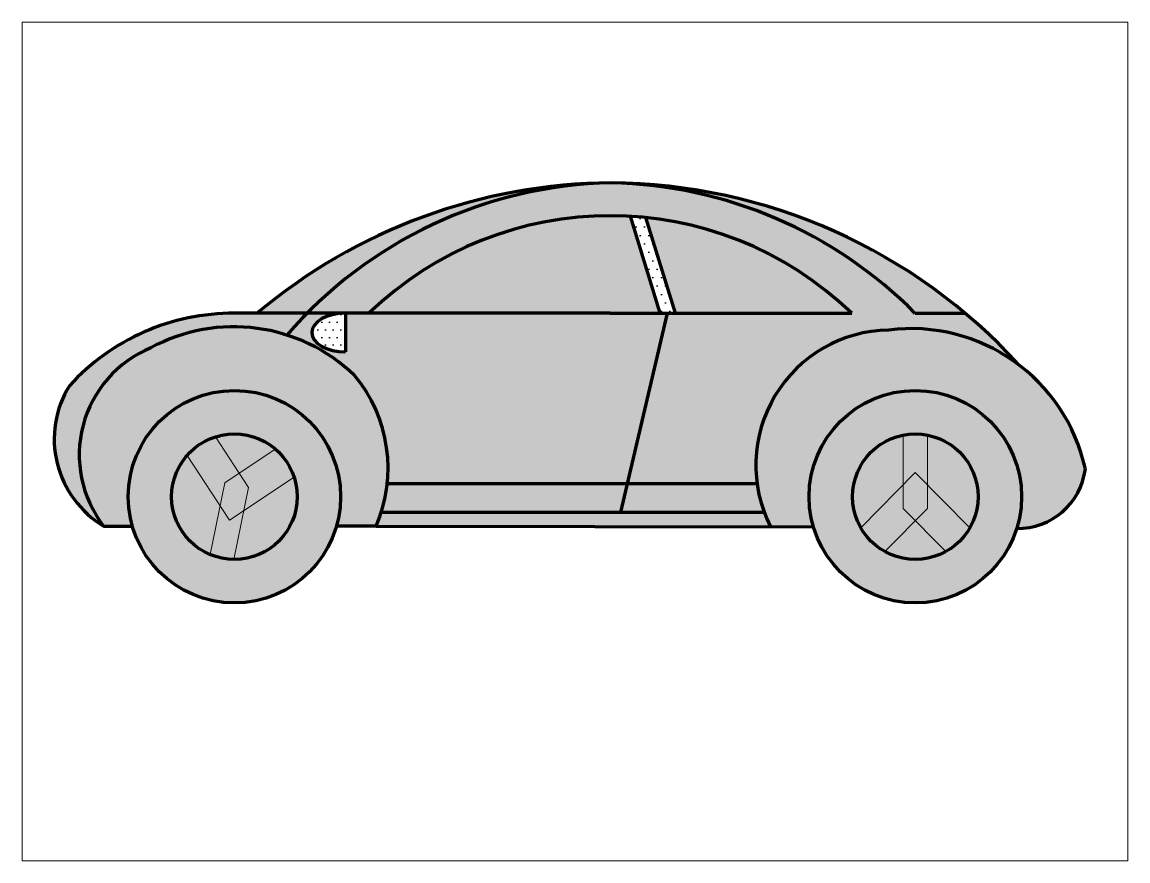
# Paper-space layout 'Layout1' of a CAD drawing. Header units: millimetres. Extents: x 88 to 317, y 39 to 212.
# The model-space entities are those that its viewports show. They can reach past a viewport. Long polylines and large blocks are cut down to what shows.
import ezdxf

# ---------------------------------------------------------------- set-up
doc = ezdxf.new("R2010")
doc.units = ezdxf.units.MM
doc.layers.add('conti', color=130, linetype='Continuous', lineweight=211)

msp = doc.modelspace()

# ---------------------------------------------------------------- hatches: boundary and pattern name
h = msp.add_hatch(color=254)
h.dxf.hatch_style = 1
h.paths.add_polyline_path([(3327.617509717257, 2887.893352970956, 0.1678450998816544), (3284.982255734162, 2907.708364068623), (3291.10251423229, 2887.893352970956)])
h.paths.add_polyline_path([(3277.617509717257, 2887.893352970956), (3287.962672679678, 2887.893352970956), (3281.762653646386, 2907.966597587665, 0.20929064525331), (3227.617509717257, 2887.893352970956)])
at = {"true_color": 0xf8f6b0}
h = msp.add_hatch(dxfattribs=at)
h.set_pattern_fill('DOTS', color=51, scale=1.1)
h.set_pattern_definition([(0, (0, 0), (0.873125, 1.74625), [0, -1.74625])])
h.paths.add_polyline_path([(3287.962672679678, 2887.893352970956), (3291.10251423229, 2887.893352970956), (3284.982255734162, 2907.708364068623, 0.01121648564882246), (3281.762653646386, 2907.966597587665)])
h = msp.add_hatch()
h.set_pattern_fill('DOTS', color=8)
h.set_pattern_definition([(0, (0, 0), (0.79375, 1.5875), [0, -1.5875])])
edge = h.paths.add_edge_path()
edge.add_ellipse((3222.777903042392, 2883.893352970956), major_axis=(-7, 0), ratio=0.5714285714285714, start_angle=270, end_angle=450)
edge.add_line((3222.777903042392, 2879.893352970956), (3222.777903042392, 2887.893352970956))
h = msp.add_hatch(color=9)
h.dxf.hatch_style = 1
h.set_gradient(color2=(99, 100, 102), name='INVSPHERICAL')
h.paths.add_polyline_path([(3221.777903042304, 2849.893352970956, 1), (3177.777903042304, 2849.893352970956, 1)])
h.paths.add_polyline_path([(3186.777903042304, 2849.893352970956, -1), (3212.777903042304, 2849.893352970956, -1)], flags=16)
h.paths.add_polyline_path([(3198.785364848556, 2845.015638393365), (3196.838644382388, 2847.986442432535), (3197.816535333392, 2852.792174823535), (3200.769407784691, 2854.765988770919), (3202.716128250859, 2851.795184731751), (3201.738237299855, 2846.989452340749)], flags=0)
h = msp.add_hatch(color=9)
h.dxf.hatch_style = 1
h.set_gradient(color1=(99, 100, 102), color2=(0, 0, 0), name='SPHERICAL')
h.paths.add_polyline_path([(3362.777903042304, 2849.893352970956, 1), (3318.777903042304, 2849.893352970956, 1)])
h.paths.add_polyline_path([(3327.777903042304, 2849.893352970956, -1), (3353.777903042304, 2849.893352970956, -1)], flags=16)
h.paths.add_polyline_path([(3343.277903042305, 2852.348052396839), (3343.277903042305, 2847.443836401803), (3340.777903042304, 2844.920862519154), (3338.277903042304, 2847.443836401802), (3338.277903042304, 2852.348052396841), (3340.777903042304, 2854.871026279489)], flags=0)
at = {"true_color": 0x080808}
h = msp.add_hatch(color=18, dxfattribs=at)
h.dxf.hatch_style = 1
h.paths.add_polyline_path([(3212.777903042304, 2849.893352970956, 0.07925171096251465), (3212.132825041376, 2853.937596088878), (3201.738237299855, 2846.989452340749), (3199.683909027614, 2836.893692778274, 0.416332878351531)])
h.paths.add_polyline_path([(3189.985874062124, 2858.444152258234, 0.1814098367147388), (3186.777903042304, 2849.893352970956, 0.3029214810194504), (3194.784316110148, 2837.890682870057), (3196.838644382388, 2847.986442432535)])
h.paths.add_polyline_path([(3195.843233142324, 2862.283606107118), (3200.769407784691, 2854.765988770919), (3208.241649251581, 2859.760723446667, 0.2597315278477714)])
h.paths.add_polyline_path([(3338.277903042304, 2862.650703793129, 0.3586057923509745), (3327.777903042304, 2849.893352970956, 0.1299972525524783), (3329.477499441272, 2843.466777019971), (3338.277903042304, 2852.348052396841)])
h.paths.add_polyline_path([(3352.078306643337, 2843.466777019971, 0.1299972525524783), (3353.777903042304, 2849.893352970956, 0.3586057923509745), (3343.277903042304, 2862.650703793129), (3343.277903042305, 2852.348052396839)])
h.paths.add_polyline_path([(3340.777903042304, 2844.920862519154), (3334.451654965113, 2838.536479049589, 0.2597315278477584), (3347.104151119496, 2838.536479049589)])
at = {"true_color": 0xf8d731}
h = msp.add_hatch(dxfattribs=at)
h.set_pattern_fill('BRSTONE', color=40, scale=0.08)
h.set_pattern_definition([(0, (0, 0), (0, 0.6705599999999999), []), (90, (1.8288, 0), (-1.016, 0.6705599999999999), [0.6705599999999999, -0.6705599999999999]), (90, (1.6256, 0), (-1.016, 0.6705599999999999), [0.6705599999999999, -0.6705599999999999]), (0, (1.8288, 0.11176), (1.016, 0.6705599999999999), [-1.8288, 0.2032]), (0, (1.8288, 0.22352), (1.016, 0.6705599999999999), [-1.8288, 0.2032]), (0, (1.8288, 0.33528), (1.016, 0.6705599999999999), [-1.8288, 0.2032]), (0, (1.8288, 0.4470399999999999), (1.016, 0.6705599999999999), [-1.8288, 0.2032]), (0, (1.8288, 0.5588000000000001), (1.016, 0.6705599999999999), [-1.8288, 0.2032])])
h.paths.add_polyline_path([(3208.241649251581, 2859.760723446667), (3200.769407784691, 2854.765988770919), (3202.716128250859, 2851.795184731751), (3201.738237299855, 2846.989452340749), (3212.132825041376, 2853.937596088878, 0.1372201498158856)])
h.paths.add_polyline_path([(3195.843233142324, 2862.283606107118, 0.1372201498158744), (3189.985874062124, 2858.444152258234), (3196.838644382388, 2847.986442432535), (3197.816535333392, 2852.792174823535), (3200.769407784691, 2854.765988770919)])
h.paths.add_polyline_path([(3201.738237299855, 2846.989452340749), (3198.785364848556, 2845.015638393365), (3196.838644382388, 2847.986442432535), (3194.784316110148, 2837.890682870057, 0.097059671130771), (3199.683909027614, 2836.893692778274)])
h.paths.add_polyline_path([(3338.277903042304, 2847.443836401802), (3338.277903042304, 2852.348052396841), (3329.477499441272, 2843.466777019971, 0.1372201498158847), (3334.451654965113, 2838.536479049589), (3340.777903042304, 2844.920862519154)])
h.paths.add_polyline_path([(3343.277903042304, 2862.650703793129, 0.0970596711307705), (3338.277903042304, 2862.650703793129), (3338.277903042304, 2852.348052396841), (3340.777903042303, 2854.871026279489), (3343.277903042305, 2852.348052396839)])
h.paths.add_polyline_path([(3343.277903042305, 2852.348052396839), (3343.277903042305, 2847.443836401803), (3340.777903042304, 2844.920862519154), (3347.104151119496, 2838.536479049589, 0.1372201498158845), (3352.078306643337, 2843.466777019971)])
at = {"true_color": 0xcd6928}
h = msp.add_hatch(dxfattribs=at)
h.set_pattern_fill('CROSS', color=32, scale=0.08)
h.set_pattern_definition([(0, (0, 0), (0.508, 0.508), [0.254, -0.762]), (90, (0.127, -0.127), (-0.508, 0.508), [0.254, -0.762])])
h.paths.add_polyline_path([(3202.716128250859, 2851.795184731751), (3200.769407784691, 2854.765988770919), (3197.816535333392, 2852.792174823535), (3196.838644382388, 2847.986442432535), (3198.785364848556, 2845.015638393365), (3201.738237299855, 2846.989452340749)])
h.paths.add_polyline_path([(3340.777903042303, 2854.871026279489), (3338.277903042304, 2852.348052396841), (3338.277903042304, 2847.443836401802), (3340.777903042304, 2844.920862519154), (3343.277903042305, 2847.443836401803), (3343.277903042305, 2852.348052396839)])
h = msp.add_hatch(color=147)
h.dxf.hatch_style = 1
h.paths.add_polyline_path([(3230.176434094264, 2846.655752813815, 0.05122342052178235), (3231.435712473195, 2852.655752813814), (3281.177113980837, 2852.655752813815), (3279.766309840619, 2846.655752813815)])
h.paths.add_polyline_path([(3309.49459184224, 2846.655752813815, -0.05539899784881532), (3307.990288619307, 2852.655752813815), (3281.177113980837, 2852.655752813815), (3279.766309840619, 2846.655752813815)])
h = msp.add_hatch()
h.set_pattern_fill('DASH', color=8, scale=0.08)
h.set_pattern_definition([(0, (0, 0), (0.254, 0.254), [0.254, -0.254])])
h.paths.add_polyline_path([(3310.808626407377, 2843.670225348564, -0.02914894792966985), (3309.49459184224, 2846.655752813815), (3230.176434094264, 2846.655752813815, -0.02541360419407978), (3229.10267606378, 2843.803507986034)])
at = {"layer": 'conti'}
h = msp.add_hatch(color=147, dxfattribs=at)
h.dxf.hatch_style = 1
edge = h.paths.add_edge_path()
edge.add_line((3289.462672679678, 2887.893352970956), (3277.617509717257, 2887.893352970956))
edge.add_line((3277.617509717257, 2887.893352970956), (3227.617509717257, 2887.893352970956))
edge.add_line((3227.617509717257, 2887.893352970956), (3222.777903042392, 2887.893352970956))
edge.add_line((3222.777903042392, 2887.893352970956), (3222.777903042392, 2879.893352970956))
edge.add_ellipse((3222.777903042392, 2883.893352970956), major_axis=(-7, 0), ratio=0.5714285714285714, start_angle=270, end_angle=450, ccw=False)
edge.add_line((3222.777903042392, 2887.893352970956), (3214.826947618325, 2887.893352970956))
edge.add_arc((3279.535308973369, 2823.910324199687), 91.00000000000003, 135.3229280194984, 139.2029354060672)
edge.add_arc((3199.650011511934, 2849.088417632105), 35.99999999999986, 46.07026859272429, 72.21559478636112, ccw=False)
edge.add_arc((3201.599428617179, 2855.78563550543), 29.99999999999992, -5.9885331389987755, 39.86559478130971, ccw=False)
edge.add_line((3231.435712473195, 2852.655752813814), (3281.177113980837, 2852.655752813815))
edge.add_line((3281.177113980837, 2852.655752813815), (3289.462672679678, 2887.893352970956))
h.paths.add_polyline_path([(3335.220774075375, 2884.418679170177, -0.19626632538322), (3362.235944779994, 2877.172895827473, 0.033631243388349), (3351.10653664479, 2887.893352970955), (3340.728858466285, 2887.893352970956, 0.195360181952841), (3277.777903042303, 2914.893352970956, 0.1953601819528348), (3214.826947618325, 2887.893352970956), (3222.777903042392, 2887.893352970956), (3227.617509717257, 2887.893352970956, -0.4038532922409105), (3327.617509717257, 2887.893352970956), (3289.462672679678, 2887.893352970956), (3281.177113980837, 2852.655752813815), (3307.990288619307, 2852.655752813815, -0.4487860533784948)])
h.paths.add_polyline_path([(3277.777903042306, 2914.893352970956, 0.1750798509635242), (3204.44926943982, 2887.893352970956), (3214.826947618325, 2887.893352970956, -0.1953601819528428)])
h.paths.add_polyline_path([(3214.826947618325, 2887.893352970956), (3204.44926943982, 2887.893352970956), (3199.777903042304, 2887.893352970956, 0.2120168715598607), (3165.598566550557, 2872.875970745479, 0.4187368142953108), (3172.697199361316, 2843.803507986034, -0.4950349012385026), (3182.440497034215, 2880.708547477524, -0.2050068412021107), (3210.645712649652, 2883.368069854524, -0.01693134360109804)])
h.paths.add_polyline_path([(3335.220774075375, 2884.418679170177, 0.4487860533784959), (3307.990288619307, 2852.655752813815, 0.08483091007604836), (3310.816036164138, 2843.655752813814), (3319.680691276774, 2843.655752813814, -0.07199157154072006), (3318.777903042304, 2849.893352970956, -1), (3362.777903042304, 2849.893352970956, -0.07582401176108014), (3361.777565140922, 2843.334832425597, 0.3858641113568743), (3375.992145586172, 2855.651003874879, 0.3878782223410183)])
h.paths.add_polyline_path([(3224.625934435437, 2875.015300863979, 0.1145779914637518), (3210.645712649652, 2883.368069854524, 0.2050068412021102), (3182.440497034215, 2880.708547477524, 0.495034901237669), (3172.697199361276, 2843.803507986085), (3178.637567471168, 2843.803507986085, -0.07023363563505877), (3177.777903042304, 2849.893352970956, -1), (3221.777903042304, 2849.893352970956, -0.07023363563566404), (3220.918238613426, 2843.803507986034), (3229.10267606378, 2843.803507986034, 0.2839450664396754)])
h.paths.add_polyline_path([(3277.777903042288, 2914.893352970956, -0.1953601819528856), (3340.728858466285, 2887.893352970956), (3351.10653664479, 2887.893352970955, 0.1750798509635595)])

# ---------------------------------------------------------------- linework, layer by layer
at = {"color": 254, "lineweight": 5, "true_color": 0xd7ebd2}
for p, q in [((3338.277903042304, 2847.443836401803), (3338.277903042304, 2862.650703793129)), ((3343.277903042304, 2862.650703793129), (3343.277903042305, 2847.443836401802)), ((3195.843233142324, 2862.283606107118), (3202.716128250859, 2851.795184731751)), ((3189.985874062124, 2858.444152258234), (3198.785364848556, 2845.015638393366)), ((3208.241649251581, 2859.760723446667), (3197.816535333392, 2852.792174823535)), ((3212.132825041376, 2853.937596088878), (3198.785364848556, 2845.015638393365)), ((3329.477499441272, 2843.466777019971), (3340.777903042304, 2854.871026279489)), ((3352.078306643337, 2843.466777019971), (3340.777903042304, 2854.871026279488)), ((3194.784316110148, 2837.890682870057), (3197.816535333392, 2852.792174823536)), ((3202.716128250859, 2851.795184731751), (3199.683909027614, 2836.893692778273)), ((3334.451654965113, 2838.536479049589), (3343.277903042305, 2847.443836401802)), ((3347.104151119496, 2838.536479049589), (3338.277903042304, 2847.443836401802))]:
    msp.add_line(p, q, dxfattribs=at)
at = {"color": 30, "lineweight": 100, "true_color": 0xf8991e}
for centre, radius in [((3199.777903042304, 2849.893352970956), 22), ((3340.777903042304, 2849.893352970956), 22), ((3340.777903042304, 2849.893352970956), 13)]:
    msp.add_circle(centre, radius, dxfattribs=at)
at = {"color": 32, "lineweight": 100, "true_color": 0xcd6928}
msp.add_circle((3199.777903042304, 2849.893352970956), 13, dxfattribs=at)
at = {"layer": 'conti', "color": 18, "lineweight": 100, "true_color": 0x000000}
for p, q in [((3287.962672679678, 2887.893352970956), (3281.762653646386, 2907.966597587665)), ((3291.10251423229, 2887.893352970956), (3284.982255734162, 2907.708364068623)), ((3227.617509717257, 2887.893352970956), (3199.777903042304, 2887.893352970956)), ((3222.777903042392, 2887.893352970956), (3222.777903042392, 2879.893352970956)), ((3277.617509717257, 2887.893352970956), (3227.617509717257, 2887.893352970956)), ((3277.617509717257, 2887.893352970956), (3327.617509717257, 2887.893352970956)), ((3279.777351663023, 2846.70271251044), (3289.462672679678, 2887.893352970956)), ((3340.777903042304, 2887.893352970956), (3351.10653664479, 2887.893352970955)), ((3231.094347928124, 2852.655752813814), (3307.990288619307, 2852.655752813815)), ((3229.866724513411, 2846.655752813815), (3309.49459184224, 2846.655752813815)), ((3172.697199361231, 2843.803507986085), (3178.637567471168, 2843.803507986085)), ((3229.10267606378, 2843.803507986034), (3220.918238613426, 2843.803507986034)), ((3229.10267606378, 2843.803507986034), (3319.680691276774, 2843.655752813814))]:
    msp.add_line(p, q, dxfattribs=at)
for centre, radius, start, end in [((3278.485634041256, 2799.895530744476), 114.9999999999998, 90.35261091512805, 130.0753493949892), ((3279.535308973369, 2823.910324199687), 91, 91.10657365704002, 139.2029354060672), ((3277.070172043353, 2799.895530744476), 114.9999999999998, 42.21984137419727, 89.64738908485594), ((3276.02049711124, 2823.910324199687), 91, 44.63313630594503, 88.89342634297718), ((3277.617509717257, 2836.086017583001), 72, 46.01703686964136, 133.9829631303587), ((3199.600018115223, 2841.893696918408), 45.99999999999982, 89.77843302253847, 137.6600788695292), ((3199.650011511934, 2849.088417632105), 36, 46.0702685927243, 118.5576043386645), ((3335.735643801657, 2856.423413335309), 27.99999999999985, 91.05362589333711, 207.1285139244663), ((3339.854355767417, 2847.709961939755), 36.99999999999886, 12.39339611832482, 97.19415007911408), ((3191.639122295693, 2858.541335354686), 24.00000000000064, 112.5367571195765, 217.8848216355512), ((3201.599428617179, 2855.78563550543), 29.99999999999995, 336.4590594071257, 399.8655947813097), ((3183.461696079913, 2861.834747832349), 20.99999999999986, 148.2797365313417, 239.1631580368098), ((3362.093343356627, 2857.33127069062), 13.99999999957538, 268.7075504643311, 353.1067975128485)]:
    msp.add_arc(centre, radius, start, end, dxfattribs=at)
msp.add_ellipse((3222.777903042392, 2883.893352970956), major_axis=(-7, 0), ratio=0.5714285714285714, start_param=4.71238898038469, end_param=7.853981633974483, dxfattribs=at)

psp = doc.layouts.get("Layout1")

# ---------------------------------------------------------------- viewports
at = {"layer": '0', "color": 9}
psp.add_viewport(center=(202.9883157478469, 125.5744959758785), size=(228.9827225046252, 173.7417544295794), view_center_point=(3270.303920383974, 2861.324888674463), view_height=173.7417544295794, dxfattribs=at)

doc.saveas('drawing.dxf')
